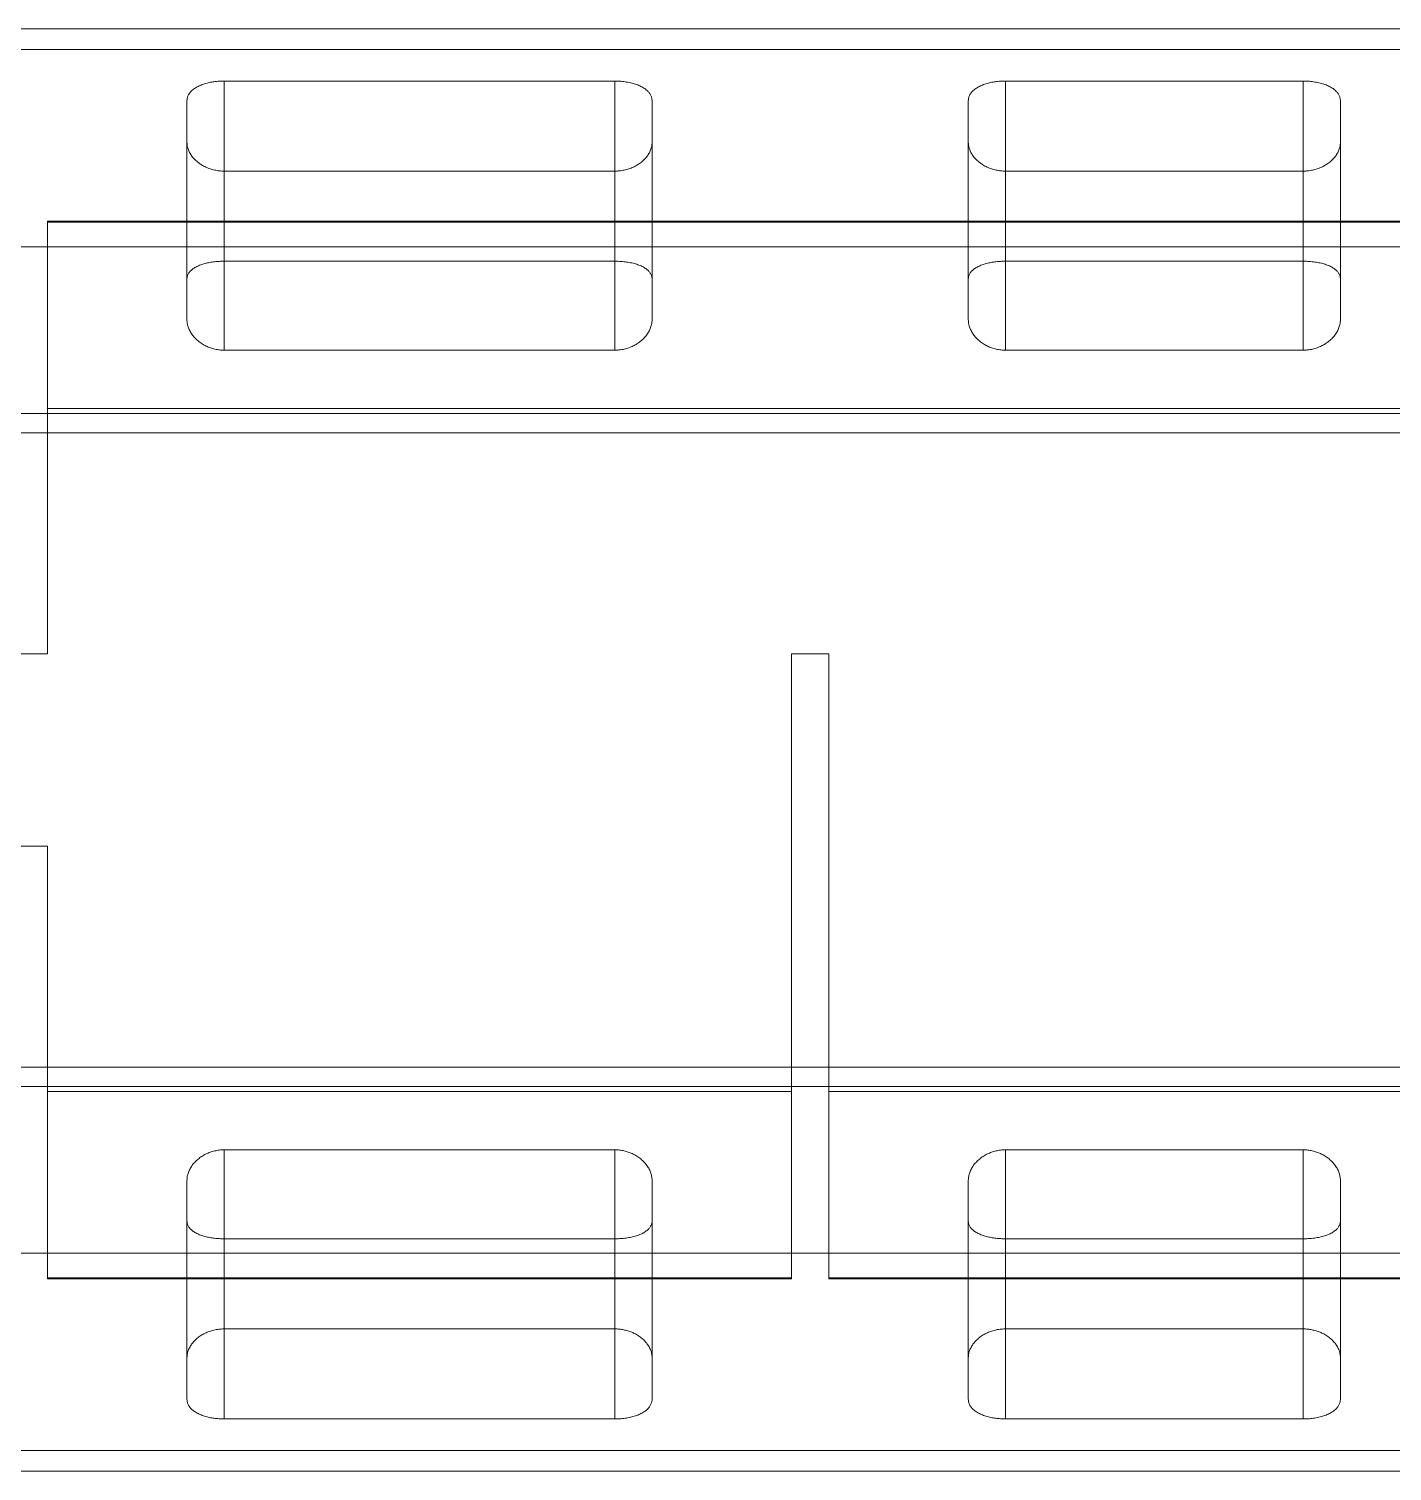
# Model space of a CAD drawing. Header units: millimetres. Extents: x 2680 to 2954, y 1171 to 1387.
# Drawn here: x 2750.3 to 2797.5, y 1336.5 to 1386.5 of the extents above; entities that cross this region are included whole.
import ezdxf

# ---------------------------------------------------------------- set-up
doc = ezdxf.new("R2010")
doc.units = ezdxf.units.MM

msp = doc.modelspace()

# ---------------------------------------------------------------- linework, layer by layer
at = {"color": 7, "linetype": 'Continuous', "lineweight": 15, "extrusion": (-0.253745, -3.38569e-15, 0.967271)}
for p, q in [((2820.574, 1386.537, 37.925), (2704.501, 1386.537, 7.476)), ((2820.574, 1385.816, 37.925), (2704.501, 1385.816, 7.476)), ((2757.056, 1384.727, 21.263), (2770.598, 1384.727, 24.815)), ((2757.056, 1384.727, 21.263), (2757.056, 1378.481, 21.263)), ((2770.598, 1384.727, 24.815), (2770.598, 1378.481, 24.815)), ((2784.14, 1384.727, 28.367), (2794.458, 1384.727, 31.074)), ((2784.14, 1384.727, 28.367), (2784.14, 1378.481, 28.367)), ((2794.458, 1384.727, 31.074), (2794.458, 1378.481, 31.074)), ((2755.767, 1382.6, 20.924), (2755.767, 1384.046, 20.924)), ((2755.767, 1384.046, 20.924), (2755.767, 1377.867, 20.924)), ((2771.888, 1384.046, 25.153), (2771.888, 1382.6, 25.153)), ((2771.888, 1384.046, 25.153), (2771.888, 1377.867, 25.153)), ((2782.85, 1382.6, 28.029), (2782.85, 1384.046, 28.029)), ((2782.85, 1384.046, 28.029), (2782.85, 1377.867, 28.029)), ((2795.747, 1384.046, 31.412), (2795.747, 1382.6, 31.412)), ((2795.747, 1384.046, 31.412), (2795.747, 1377.867, 31.412)), ((2755.767, 1382.6, 20.924), (2755.767, 1376.447, 20.924)), ((2771.888, 1382.6, 25.153), (2771.888, 1376.447, 25.153)), ((2782.85, 1382.6, 28.029), (2782.85, 1376.447, 28.029)), ((2795.747, 1382.6, 31.412), (2795.747, 1376.447, 31.412)), ((2770.598, 1381.606, 24.815), (2757.056, 1381.606, 21.263)), ((2757.056, 1381.606, 21.263), (2757.056, 1375.397, 21.263)), ((2770.598, 1381.606, 24.815), (2770.598, 1375.397, 24.815)), ((2794.458, 1381.606, 31.074), (2784.14, 1381.606, 28.367)), ((2784.14, 1381.606, 28.367), (2784.14, 1375.397, 28.367)), ((2794.458, 1381.606, 31.074), (2794.458, 1375.397, 31.074)), ((2750.93, 1379.87, 19.656), (2750.93, 1379.837, 19.656)), ((2820.574, 1379.87, 37.925), (2750.93, 1379.87, 19.656)), ((2750.93, 1379.87, 19.656), (2750.93, 1373.373, 19.656)), ((2820.574, 1379.837, 37.925), (2750.93, 1379.837, 19.656)), ((2750.93, 1364.87, 19.656), (2750.93, 1379.837, 19.656)), ((2820.574, 1378.977, 37.925), (2704.501, 1378.977, 7.476)), ((2757.056, 1378.481, 21.263), (2770.598, 1378.481, 24.815)), ((2784.14, 1378.481, 28.367), (2794.458, 1378.481, 31.074)), ((2755.767, 1376.447, 20.924), (2755.767, 1377.867, 20.924)), ((2771.888, 1377.867, 25.153), (2771.888, 1376.447, 25.153)), ((2782.85, 1376.447, 28.029), (2782.85, 1377.867, 28.029)), ((2795.747, 1377.867, 31.412), (2795.747, 1376.447, 31.412)), ((2770.598, 1375.397, 24.815), (2757.056, 1375.397, 21.263)), ((2794.458, 1375.397, 31.074), (2784.14, 1375.397, 28.367)), ((2820.574, 1373.203, 37.925), (2704.501, 1373.203, 7.476)), ((2750.93, 1364.87, 19.656), (2750.93, 1373.373, 19.656)), ((2820.574, 1373.373, 37.925), (2750.93, 1373.373, 19.656)), ((2820.574, 1372.537, 37.925), (2704.501, 1372.537, 7.476)), ((2704.501, 1364.87, 7.476), (2750.93, 1364.87, 19.656)), ((2749.318, 1364.87, 19.233), (2750.93, 1364.87, 19.656)), ((2778.014, 1364.87, 26.76), (2776.724, 1364.87, 26.422)), ((2776.724, 1364.87, 26.422), (2776.724, 1349.7, 26.422)), ((2776.724, 1364.87, 26.422), (2776.724, 1343.237, 26.422)), ((2778.014, 1349.7, 26.76), (2778.014, 1364.87, 26.76)), ((2778.014, 1343.237, 26.76), (2778.014, 1364.87, 26.76)), ((2750.93, 1358.203, 19.656), (2704.501, 1358.203, 7.476)), ((2750.93, 1358.203, 19.656), (2749.318, 1358.203, 19.233)), ((2750.93, 1349.7, 19.656), (2750.93, 1358.203, 19.656)), ((2750.93, 1343.237, 19.656), (2750.93, 1358.203, 19.656)), ((2820.574, 1350.537, 37.925), (2704.501, 1350.537, 7.476)), ((2820.574, 1349.87, 37.925), (2704.501, 1349.87, 7.476)), ((2776.724, 1349.7, 26.422), (2750.93, 1349.7, 19.656)), ((2750.93, 1349.7, 19.656), (2750.93, 1343.203, 19.656)), ((2776.724, 1343.203, 26.422), (2776.724, 1349.7, 26.422)), ((2820.574, 1349.7, 37.925), (2778.014, 1349.7, 26.76)), ((2778.014, 1349.7, 26.76), (2778.014, 1343.203, 26.76)), ((2770.598, 1347.676, 24.815), (2757.056, 1347.676, 21.263)), ((2757.056, 1341.467, 21.263), (2757.056, 1347.676, 21.263)), ((2770.598, 1341.467, 24.815), (2770.598, 1347.676, 24.815)), ((2794.458, 1347.676, 31.074), (2784.14, 1347.676, 28.367)), ((2784.14, 1341.467, 28.367), (2784.14, 1347.676, 28.367)), ((2794.458, 1341.467, 31.074), (2794.458, 1347.676, 31.074)), ((2755.767, 1346.626, 20.924), (2755.767, 1345.207, 20.924)), ((2755.767, 1340.473, 20.924), (2755.767, 1346.626, 20.924)), ((2771.888, 1345.207, 25.153), (2771.888, 1346.626, 25.153)), ((2771.888, 1340.473, 25.153), (2771.888, 1346.626, 25.153)), ((2782.85, 1346.626, 28.029), (2782.85, 1345.207, 28.029)), ((2782.85, 1340.473, 28.029), (2782.85, 1346.626, 28.029)), ((2795.747, 1345.207, 31.412), (2795.747, 1346.626, 31.412)), ((2795.747, 1340.473, 31.412), (2795.747, 1346.626, 31.412)), ((2755.767, 1339.027, 20.924), (2755.767, 1345.207, 20.924)), ((2771.888, 1339.027, 25.153), (2771.888, 1345.207, 25.153)), ((2782.85, 1339.027, 28.029), (2782.85, 1345.207, 28.029)), ((2795.747, 1339.027, 31.412), (2795.747, 1345.207, 31.412)), ((2757.056, 1344.592, 21.263), (2770.598, 1344.592, 24.815)), ((2757.056, 1338.347, 21.263), (2757.056, 1344.592, 21.263)), ((2770.598, 1338.347, 24.815), (2770.598, 1344.592, 24.815)), ((2784.14, 1344.592, 28.367), (2794.458, 1344.592, 31.074)), ((2784.14, 1338.347, 28.367), (2784.14, 1344.592, 28.367)), ((2794.458, 1338.347, 31.074), (2794.458, 1344.592, 31.074)), ((2820.574, 1344.096, 37.925), (2704.501, 1344.096, 7.476)), ((2776.724, 1343.237, 26.422), (2750.93, 1343.237, 19.656)), ((2750.93, 1343.237, 19.656), (2750.93, 1343.203, 19.656)), ((2776.724, 1343.203, 26.422), (2750.93, 1343.203, 19.656)), ((2776.724, 1343.203, 26.422), (2776.724, 1343.237, 26.422)), ((2778.014, 1343.237, 26.76), (2778.014, 1343.203, 26.76)), ((2820.574, 1343.237, 37.925), (2778.014, 1343.237, 26.76)), ((2820.574, 1343.203, 37.925), (2778.014, 1343.203, 26.76)), ((2770.598, 1341.467, 24.815), (2757.056, 1341.467, 21.263)), ((2794.458, 1341.467, 31.074), (2784.14, 1341.467, 28.367)), ((2755.767, 1340.473, 20.924), (2755.767, 1339.027, 20.924)), ((2771.888, 1339.027, 25.153), (2771.888, 1340.473, 25.153)), ((2782.85, 1340.473, 28.029), (2782.85, 1339.027, 28.029)), ((2795.747, 1339.027, 31.412), (2795.747, 1340.473, 31.412)), ((2757.056, 1338.347, 21.263), (2770.598, 1338.347, 24.815)), ((2784.14, 1338.347, 28.367), (2794.458, 1338.347, 31.074)), ((2820.574, 1337.257, 37.925), (2704.501, 1337.257, 7.476)), ((2704.501, 1336.537, 7.476), (2820.574, 1336.537, 37.925))]:
    msp.add_line(p, q, dxfattribs=at)
at = {"color": 7, "linetype": 'Continuous', "lineweight": 15}
for points, knots in [([(2755.767, 1384.046, 20.924), (2755.767, 1384.064, 20.924), (2755.769, 1384.099, 20.925), (2755.78, 1384.152, 20.928), (2755.797, 1384.204, 20.932), (2755.822, 1384.255, 20.939), (2755.854, 1384.305, 20.947), (2755.893, 1384.353, 20.957), (2755.939, 1384.4, 20.97), (2755.993, 1384.444, 20.984), (2756.053, 1384.486, 20.999), (2756.118, 1384.524, 21.016), (2756.187, 1384.559, 21.035), (2756.259, 1384.59, 21.054), (2756.337, 1384.618, 21.074), (2756.418, 1384.644, 21.095), (2756.501, 1384.665, 21.117), (2756.583, 1384.683, 21.138), (2756.665, 1384.697, 21.16), (2756.749, 1384.709, 21.182), (2756.835, 1384.718, 21.204), (2756.915, 1384.723, 21.225), (2756.989, 1384.726, 21.245), (2757.034, 1384.726, 21.257), (2757.056, 1384.727, 21.263)], [0, 0, 0, 0, 0.050139, 0.100447, 0.150803, 0.201094, 0.251219, 0.301542, 0.352077, 0.402666, 0.453166, 0.50346, 0.549362, 0.595469, 0.641631, 0.687708, 0.733585, 0.774215, 0.81501, 0.855856, 0.89664, 0.93726, 0.96863, 1, 1, 1, 1]), ([(2770.598, 1384.727, 24.815), (2770.627, 1384.726, 24.822), (2770.684, 1384.726, 24.837), (2770.773, 1384.721, 24.861), (2770.865, 1384.714, 24.885), (2770.96, 1384.702, 24.91), (2771.053, 1384.686, 24.934), (2771.143, 1384.668, 24.958), (2771.23, 1384.646, 24.981), (2771.313, 1384.62, 25.002), (2771.391, 1384.592, 25.023), (2771.467, 1384.559, 25.043), (2771.538, 1384.524, 25.061), (2771.604, 1384.485, 25.079), (2771.663, 1384.443, 25.094), (2771.714, 1384.401, 25.108), (2771.756, 1384.359, 25.119), (2771.792, 1384.317, 25.128), (2771.821, 1384.274, 25.136), (2771.846, 1384.23, 25.142), (2771.865, 1384.185, 25.147), (2771.878, 1384.139, 25.151), (2771.886, 1384.093, 25.153), (2771.887, 1384.062, 25.153), (2771.888, 1384.046, 25.153)], [0, 0, 0, 0, 0.0396694, 0.0793387, 0.1249604, 0.1707387, 0.2165243, 0.262155, 0.3087448, 0.3554808, 0.4022285, 0.4488334, 0.498675, 0.5486653, 0.598669, 0.6485292, 0.6924044, 0.7364005, 0.7804454, 0.8244562, 0.8683446, 0.9122165, 0.9561258, 1, 1, 1, 1]), ([(2782.85, 1384.046, 28.029), (2782.851, 1384.064, 28.029), (2782.852, 1384.099, 28.03), (2782.863, 1384.152, 28.033), (2782.881, 1384.204, 28.037), (2782.906, 1384.255, 28.044), (2782.937, 1384.305, 28.052), (2782.976, 1384.353, 28.062), (2783.023, 1384.4, 28.074), (2783.076, 1384.444, 28.088), (2783.137, 1384.486, 28.104), (2783.202, 1384.524, 28.121), (2783.271, 1384.559, 28.139), (2783.343, 1384.59, 28.158), (2783.42, 1384.618, 28.179), (2783.502, 1384.644, 28.2), (2783.584, 1384.665, 28.222), (2783.667, 1384.683, 28.243), (2783.749, 1384.697, 28.265), (2783.833, 1384.709, 28.287), (2783.918, 1384.718, 28.309), (2783.998, 1384.723, 28.33), (2784.072, 1384.726, 28.35), (2784.117, 1384.726, 28.362), (2784.14, 1384.727, 28.367)], [0, 0, 0, 0, 0.050139, 0.100447, 0.150803, 0.201094, 0.251219, 0.301542, 0.352077, 0.402667, 0.453166, 0.50346, 0.549362, 0.595469, 0.641631, 0.687708, 0.733585, 0.774215, 0.81501, 0.855856, 0.89664, 0.93726, 0.96863, 1, 1, 1, 1]), ([(2794.458, 1384.727, 31.074), (2794.486, 1384.726, 31.082), (2794.543, 1384.726, 31.096), (2794.632, 1384.721, 31.12), (2794.725, 1384.714, 31.144), (2794.82, 1384.702, 31.169), (2794.912, 1384.686, 31.193), (2795.002, 1384.668, 31.217), (2795.089, 1384.646, 31.24), (2795.172, 1384.62, 31.262), (2795.251, 1384.592, 31.282), (2795.326, 1384.559, 31.302), (2795.397, 1384.524, 31.32), (2795.463, 1384.485, 31.338), (2795.523, 1384.443, 31.353), (2795.573, 1384.401, 31.367), (2795.616, 1384.359, 31.378), (2795.651, 1384.317, 31.387), (2795.681, 1384.274, 31.395), (2795.705, 1384.23, 31.401), (2795.724, 1384.185, 31.406), (2795.737, 1384.139, 31.41), (2795.746, 1384.093, 31.412), (2795.747, 1384.062, 31.412), (2795.747, 1384.046, 31.412)], [0, 0, 0, 0, 0.03967, 0.079339, 0.124961, 0.17074, 0.216525, 0.262156, 0.308745, 0.355481, 0.402229, 0.448834, 0.498676, 0.548665, 0.598669, 0.648529, 0.692405, 0.7364, 0.780446, 0.824456, 0.868345, 0.912217, 0.956126, 1, 1, 1, 1]), ([(2757.056, 1381.606, 21.263), (2757.029, 1381.606, 21.255), (2756.973, 1381.607, 21.241), (2756.891, 1381.614, 21.219), (2756.808, 1381.625, 21.198), (2756.727, 1381.64, 21.176), (2756.647, 1381.66, 21.155), (2756.57, 1381.683, 21.135), (2756.493, 1381.711, 21.115), (2756.417, 1381.744, 21.095), (2756.343, 1381.78, 21.076), (2756.274, 1381.82, 21.057), (2756.204, 1381.865, 21.039), (2756.137, 1381.916, 21.021), (2756.071, 1381.973, 21.004), (2756.012, 1382.032, 20.989), (2755.96, 1382.092, 20.975), (2755.915, 1382.153, 20.963), (2755.875, 1382.215, 20.953), (2755.842, 1382.278, 20.944), (2755.815, 1382.341, 20.937), (2755.794, 1382.405, 20.931), (2755.778, 1382.47, 20.927), (2755.768, 1382.535, 20.925), (2755.767, 1382.578, 20.924), (2755.767, 1382.6, 20.924)], [0, 0, 0, 0, 0.036434, 0.072931, 0.109368, 0.146856, 0.184458, 0.222074, 0.259582, 0.300587, 0.341697, 0.382825, 0.423854, 0.472585, 0.521437, 0.570308, 0.619064, 0.666305, 0.713665, 0.761073, 0.808449, 0.855703, 0.903789, 0.951914, 1, 1, 1, 1]), ([(2771.888, 1382.6, 25.153), (2771.887, 1382.578, 25.153), (2771.886, 1382.535, 25.153), (2771.876, 1382.47, 25.15), (2771.861, 1382.405, 25.146), (2771.839, 1382.34, 25.141), (2771.811, 1382.275, 25.133), (2771.778, 1382.212, 25.124), (2771.738, 1382.15, 25.114), (2771.693, 1382.09, 25.102), (2771.642, 1382.031, 25.089), (2771.584, 1381.974, 25.074), (2771.521, 1381.919, 25.057), (2771.457, 1381.871, 25.04), (2771.393, 1381.828, 25.024), (2771.331, 1381.791, 25.007), (2771.264, 1381.757, 24.99), (2771.195, 1381.725, 24.972), (2771.122, 1381.696, 24.952), (2771.045, 1381.671, 24.932), (2770.966, 1381.649, 24.911), (2770.884, 1381.632, 24.89), (2770.8, 1381.618, 24.868), (2770.724, 1381.61, 24.848), (2770.657, 1381.607, 24.83), (2770.618, 1381.606, 24.82), (2770.598, 1381.606, 24.815)], [0, 0, 0, 0, 0.047962, 0.096084, 0.144283, 0.19248, 0.240593, 0.288548, 0.335637, 0.382934, 0.430311, 0.477656, 0.524879, 0.571919, 0.609368, 0.64694, 0.684535, 0.722071, 0.759492, 0.797233, 0.835157, 0.873125, 0.911012, 0.948722, 0.974361, 1, 1, 1, 1]), ([(2784.14, 1381.606, 28.367), (2784.112, 1381.606, 28.36), (2784.057, 1381.607, 28.346), (2783.974, 1381.614, 28.324), (2783.892, 1381.625, 28.302), (2783.811, 1381.64, 28.281), (2783.731, 1381.66, 28.26), (2783.653, 1381.683, 28.24), (2783.576, 1381.711, 28.22), (2783.501, 1381.744, 28.2), (2783.427, 1381.78, 28.18), (2783.357, 1381.82, 28.162), (2783.288, 1381.865, 28.144), (2783.22, 1381.916, 28.126), (2783.155, 1381.973, 28.109), (2783.096, 1382.032, 28.093), (2783.044, 1382.092, 28.08), (2782.998, 1382.153, 28.068), (2782.959, 1382.215, 28.058), (2782.926, 1382.278, 28.049), (2782.899, 1382.341, 28.042), (2782.877, 1382.405, 28.036), (2782.862, 1382.47, 28.032), (2782.852, 1382.535, 28.03), (2782.851, 1382.578, 28.029), (2782.85, 1382.6, 28.029)], [0, 0, 0, 0, 0.036434, 0.07293, 0.109368, 0.146856, 0.184458, 0.222074, 0.259582, 0.300586, 0.341697, 0.382825, 0.423854, 0.472585, 0.521436, 0.570308, 0.619064, 0.666305, 0.713665, 0.761073, 0.808449, 0.855703, 0.903789, 0.951914, 1, 1, 1, 1]), ([(2795.747, 1382.6, 31.412), (2795.747, 1382.578, 31.412), (2795.745, 1382.535, 31.412), (2795.736, 1382.47, 31.409), (2795.72, 1382.405, 31.405), (2795.698, 1382.34, 31.4), (2795.671, 1382.275, 31.392), (2795.637, 1382.212, 31.383), (2795.598, 1382.15, 31.373), (2795.552, 1382.09, 31.361), (2795.501, 1382.031, 31.348), (2795.444, 1381.974, 31.333), (2795.381, 1381.919, 31.316), (2795.317, 1381.871, 31.299), (2795.253, 1381.828, 31.283), (2795.19, 1381.791, 31.266), (2795.124, 1381.757, 31.249), (2795.054, 1381.725, 31.231), (2794.981, 1381.696, 31.211), (2794.905, 1381.671, 31.191), (2794.825, 1381.649, 31.171), (2794.743, 1381.632, 31.149), (2794.659, 1381.618, 31.127), (2794.583, 1381.61, 31.107), (2794.516, 1381.607, 31.089), (2794.477, 1381.606, 31.079), (2794.458, 1381.606, 31.074)], [0, 0, 0, 0, 0.0479619, 0.0960836, 0.1442834, 0.1924793, 0.2405924, 0.288548, 0.3356373, 0.3829339, 0.430311, 0.4776554, 0.5248787, 0.571918, 0.6093677, 0.6469398, 0.684535, 0.7220713, 0.7594907, 0.7972318, 0.8351571, 0.8731242, 0.9110123, 0.9487214, 0.9743603, 1, 1, 1, 1]), ([(2755.767, 1377.867, 20.924), (2755.767, 1377.883, 20.924), (2755.769, 1377.915, 20.925), (2755.779, 1377.963, 20.928), (2755.796, 1378.011, 20.932), (2755.82, 1378.056, 20.938), (2755.85, 1378.101, 20.946), (2755.888, 1378.144, 20.956), (2755.933, 1378.185, 20.968), (2755.984, 1378.225, 20.981), (2756.042, 1378.262, 20.996), (2756.104, 1378.296, 21.013), (2756.171, 1378.327, 21.03), (2756.241, 1378.354, 21.049), (2756.316, 1378.38, 21.068), (2756.395, 1378.402, 21.089), (2756.475, 1378.422, 21.11), (2756.556, 1378.438, 21.131), (2756.637, 1378.451, 21.153), (2756.72, 1378.462, 21.174), (2756.805, 1378.471, 21.197), (2756.89, 1378.477, 21.219), (2756.974, 1378.48, 21.241), (2757.029, 1378.481, 21.255), (2757.056, 1378.481, 21.263)], [0, 0, 0, 0, 0.0488575, 0.0978793, 0.146948, 0.1959532, 0.2447969, 0.2938166, 0.3430378, 0.3923125, 0.4415047, 0.4905009, 0.5357084, 0.5811065, 0.6265587, 0.6719356, 0.7171246, 0.7580982, 0.7992319, 0.8404158, 0.8815411, 0.9225073, 0.9612537, 1, 1, 1, 1]), ([(2770.598, 1378.481, 24.815), (2770.625, 1378.481, 24.822), (2770.679, 1378.48, 24.836), (2770.765, 1378.477, 24.859), (2770.858, 1378.47, 24.883), (2770.955, 1378.46, 24.909), (2771.05, 1378.446, 24.934), (2771.142, 1378.43, 24.958), (2771.231, 1378.41, 24.981), (2771.316, 1378.387, 25.003), (2771.396, 1378.361, 25.024), (2771.473, 1378.332, 25.044), (2771.544, 1378.299, 25.063), (2771.61, 1378.263, 25.081), (2771.67, 1378.225, 25.096), (2771.72, 1378.187, 25.109), (2771.762, 1378.148, 25.12), (2771.796, 1378.11, 25.129), (2771.825, 1378.071, 25.137), (2771.849, 1378.031, 25.143), (2771.867, 1377.99, 25.148), (2771.879, 1377.949, 25.151), (2771.886, 1377.908, 25.153), (2771.887, 1377.88, 25.153), (2771.888, 1377.867, 25.153)], [0, 0, 0, 0, 0.037725, 0.075451, 0.122579, 0.169871, 0.217169, 0.264304, 0.312108, 0.360067, 0.408035, 0.455851, 0.506145, 0.556594, 0.607055, 0.657366, 0.700834, 0.744426, 0.788066, 0.831672, 0.875153, 0.916757, 0.958394, 1, 1, 1, 1]), ([(2782.85, 1377.867, 28.029), (2782.851, 1377.883, 28.029), (2782.852, 1377.915, 28.03), (2782.863, 1377.963, 28.032), (2782.88, 1378.011, 28.037), (2782.903, 1378.056, 28.043), (2782.934, 1378.101, 28.051), (2782.972, 1378.144, 28.061), (2783.016, 1378.185, 28.073), (2783.067, 1378.225, 28.086), (2783.125, 1378.262, 28.101), (2783.188, 1378.296, 28.118), (2783.254, 1378.327, 28.135), (2783.324, 1378.354, 28.153), (2783.399, 1378.38, 28.173), (2783.478, 1378.402, 28.194), (2783.558, 1378.422, 28.215), (2783.64, 1378.438, 28.236), (2783.721, 1378.451, 28.257), (2783.804, 1378.462, 28.279), (2783.889, 1378.471, 28.302), (2783.974, 1378.477, 28.324), (2784.057, 1378.48, 28.346), (2784.112, 1378.481, 28.36), (2784.14, 1378.481, 28.367)], [0, 0, 0, 0, 0.048857, 0.097879, 0.146948, 0.195953, 0.244797, 0.293817, 0.343038, 0.392313, 0.441505, 0.490501, 0.535709, 0.581107, 0.626559, 0.671936, 0.717125, 0.758098, 0.799232, 0.840416, 0.881541, 0.922508, 0.961254, 1, 1, 1, 1]), ([(2794.458, 1378.481, 31.074), (2794.484, 1378.481, 31.081), (2794.538, 1378.48, 31.095), (2794.625, 1378.477, 31.118), (2794.717, 1378.47, 31.142), (2794.815, 1378.46, 31.168), (2794.91, 1378.446, 31.193), (2795.002, 1378.43, 31.217), (2795.091, 1378.41, 31.24), (2795.176, 1378.387, 31.262), (2795.256, 1378.361, 31.283), (2795.332, 1378.332, 31.303), (2795.404, 1378.299, 31.322), (2795.47, 1378.263, 31.34), (2795.529, 1378.225, 31.355), (2795.58, 1378.187, 31.368), (2795.621, 1378.148, 31.379), (2795.656, 1378.11, 31.388), (2795.685, 1378.071, 31.396), (2795.708, 1378.031, 31.402), (2795.726, 1377.99, 31.407), (2795.738, 1377.949, 31.41), (2795.746, 1377.908, 31.412), (2795.747, 1377.88, 31.412), (2795.747, 1377.867, 31.412)], [0, 0, 0, 0, 0.037726, 0.075451, 0.122579, 0.169871, 0.217169, 0.264305, 0.312108, 0.360067, 0.408035, 0.455852, 0.506146, 0.556595, 0.607056, 0.657366, 0.700835, 0.744426, 0.788066, 0.831672, 0.875153, 0.916757, 0.958395, 1, 1, 1, 1]), ([(2757.056, 1375.397, 21.263), (2757.029, 1375.397, 21.255), (2756.975, 1375.398, 21.241), (2756.894, 1375.405, 21.22), (2756.814, 1375.417, 21.199), (2756.734, 1375.433, 21.178), (2756.657, 1375.453, 21.158), (2756.58, 1375.477, 21.138), (2756.505, 1375.506, 21.118), (2756.432, 1375.539, 21.099), (2756.362, 1375.575, 21.08), (2756.291, 1375.617, 21.062), (2756.222, 1375.664, 21.044), (2756.154, 1375.717, 21.026), (2756.091, 1375.772, 21.009), (2756.034, 1375.83, 20.994), (2755.983, 1375.889, 20.981), (2755.936, 1375.95, 20.969), (2755.895, 1376.013, 20.958), (2755.86, 1376.077, 20.949), (2755.83, 1376.141, 20.941), (2755.806, 1376.205, 20.935), (2755.788, 1376.267, 20.93), (2755.776, 1376.327, 20.927), (2755.768, 1376.388, 20.925), (2755.767, 1376.428, 20.924), (2755.767, 1376.447, 20.924)], [0, 0, 0, 0, 0.035228, 0.070456, 0.106287, 0.142231, 0.178189, 0.214038, 0.252356, 0.290771, 0.329205, 0.367546, 0.413062, 0.458723, 0.50446, 0.55017, 0.595728, 0.642009, 0.688399, 0.734834, 0.781239, 0.827532, 0.870622, 0.913767, 0.956911, 1, 1, 1, 1]), ([(2771.888, 1376.447, 25.153), (2771.887, 1376.426, 25.153), (2771.886, 1376.382, 25.153), (2771.877, 1376.315, 25.15), (2771.861, 1376.248, 25.146), (2771.84, 1376.182, 25.141), (2771.813, 1376.115, 25.134), (2771.78, 1376.049, 25.125), (2771.741, 1375.984, 25.115), (2771.696, 1375.92, 25.103), (2771.645, 1375.857, 25.09), (2771.587, 1375.795, 25.074), (2771.524, 1375.736, 25.058), (2771.46, 1375.684, 25.041), (2771.396, 1375.639, 25.024), (2771.334, 1375.599, 25.008), (2771.269, 1375.562, 24.991), (2771.2, 1375.528, 24.973), (2771.126, 1375.497, 24.954), (2771.049, 1375.468, 24.933), (2770.967, 1375.444, 24.912), (2770.882, 1375.424, 24.889), (2770.802, 1375.411, 24.869), (2770.73, 1375.403, 24.849), (2770.664, 1375.398, 24.832), (2770.62, 1375.397, 24.821), (2770.598, 1375.397, 24.815)], [0, 0, 0, 0, 0.047388, 0.094926, 0.142537, 0.190148, 0.237682, 0.285068, 0.332859, 0.380856, 0.428933, 0.476976, 0.524898, 0.572637, 0.609794, 0.647069, 0.684364, 0.7216, 0.758724, 0.797543, 0.836493, 0.875423, 0.914215, 0.9428, 0.971416, 1, 1, 1, 1]), ([(2784.14, 1375.397, 28.367), (2784.113, 1375.397, 28.36), (2784.059, 1375.398, 28.346), (2783.978, 1375.405, 28.325), (2783.897, 1375.417, 28.304), (2783.818, 1375.433, 28.283), (2783.74, 1375.453, 28.263), (2783.664, 1375.477, 28.243), (2783.589, 1375.506, 28.223), (2783.515, 1375.539, 28.204), (2783.445, 1375.575, 28.185), (2783.375, 1375.617, 28.167), (2783.306, 1375.664, 28.149), (2783.238, 1375.717, 28.131), (2783.175, 1375.772, 28.114), (2783.118, 1375.83, 28.099), (2783.066, 1375.889, 28.086), (2783.02, 1375.95, 28.074), (2782.979, 1376.013, 28.063), (2782.943, 1376.077, 28.054), (2782.913, 1376.141, 28.046), (2782.89, 1376.205, 28.039), (2782.872, 1376.267, 28.035), (2782.86, 1376.327, 28.032), (2782.852, 1376.388, 28.029), (2782.851, 1376.428, 28.029), (2782.85, 1376.447, 28.029)], [0, 0, 0, 0, 0.035227, 0.070456, 0.106287, 0.142231, 0.178188, 0.214038, 0.252356, 0.290771, 0.329204, 0.367546, 0.413062, 0.458723, 0.50446, 0.55017, 0.595728, 0.642009, 0.688399, 0.734834, 0.781239, 0.827532, 0.870622, 0.913767, 0.956911, 1, 1, 1, 1]), ([(2795.747, 1376.447, 31.412), (2795.747, 1376.426, 31.412), (2795.745, 1376.382, 31.412), (2795.736, 1376.315, 31.409), (2795.721, 1376.248, 31.405), (2795.7, 1376.182, 31.4), (2795.673, 1376.115, 31.393), (2795.64, 1376.049, 31.384), (2795.601, 1375.984, 31.374), (2795.555, 1375.92, 31.362), (2795.504, 1375.857, 31.349), (2795.447, 1375.795, 31.333), (2795.383, 1375.736, 31.317), (2795.319, 1375.684, 31.3), (2795.255, 1375.639, 31.283), (2795.193, 1375.599, 31.267), (2795.128, 1375.562, 31.25), (2795.059, 1375.528, 31.232), (2794.986, 1375.497, 31.213), (2794.908, 1375.468, 31.192), (2794.826, 1375.444, 31.171), (2794.741, 1375.424, 31.148), (2794.662, 1375.411, 31.128), (2794.589, 1375.403, 31.109), (2794.523, 1375.398, 31.091), (2794.479, 1375.397, 31.08), (2794.458, 1375.397, 31.074)], [0, 0, 0, 0, 0.047388, 0.094926, 0.142537, 0.190147, 0.237681, 0.285068, 0.332858, 0.380856, 0.428933, 0.476976, 0.524898, 0.572637, 0.609793, 0.647069, 0.684364, 0.7216, 0.758724, 0.797542, 0.836492, 0.875423, 0.914214, 0.942799, 0.971416, 1, 1, 1, 1]), ([(2757.056, 1347.676, 21.263), (2757.028, 1347.676, 21.255), (2756.972, 1347.675, 21.24), (2756.887, 1347.667, 21.218), (2756.804, 1347.655, 21.196), (2756.724, 1347.638, 21.175), (2756.645, 1347.617, 21.155), (2756.57, 1347.592, 21.135), (2756.497, 1347.564, 21.116), (2756.424, 1347.531, 21.097), (2756.352, 1347.493, 21.078), (2756.282, 1347.45, 21.059), (2756.216, 1347.405, 21.042), (2756.155, 1347.357, 21.026), (2756.093, 1347.303, 21.01), (2756.032, 1347.242, 20.994), (2755.974, 1347.174, 20.979), (2755.923, 1347.104, 20.965), (2755.879, 1347.032, 20.954), (2755.843, 1346.962, 20.944), (2755.815, 1346.893, 20.937), (2755.793, 1346.826, 20.931), (2755.778, 1346.759, 20.927), (2755.768, 1346.692, 20.925), (2755.767, 1346.648, 20.924), (2755.767, 1346.626, 20.924)], [0, 0, 0, 0, 0.036711, 0.073556, 0.11041, 0.147134, 0.183561, 0.220089, 0.256633, 0.293082, 0.334294, 0.375637, 0.41705, 0.458441, 0.499693, 0.551794, 0.604066, 0.656416, 0.708728, 0.760863, 0.808615, 0.85648, 0.904384, 0.952248, 1, 1, 1, 1]), ([(2771.888, 1346.626, 25.153), (2771.887, 1346.649, 25.153), (2771.886, 1346.696, 25.153), (2771.875, 1346.767, 25.15), (2771.858, 1346.836, 25.146), (2771.836, 1346.904, 25.14), (2771.808, 1346.97, 25.132), (2771.774, 1347.036, 25.123), (2771.734, 1347.1, 25.113), (2771.688, 1347.164, 25.101), (2771.638, 1347.224, 25.088), (2771.584, 1347.281, 25.074), (2771.526, 1347.335, 25.059), (2771.464, 1347.386, 25.042), (2771.396, 1347.435, 25.024), (2771.328, 1347.478, 25.007), (2771.262, 1347.514, 24.989), (2771.198, 1347.546, 24.972), (2771.131, 1347.574, 24.955), (2771.062, 1347.6, 24.937), (2770.99, 1347.623, 24.918), (2770.915, 1347.641, 24.898), (2770.839, 1347.657, 24.878), (2770.76, 1347.668, 24.857), (2770.681, 1347.674, 24.837), (2770.627, 1347.676, 24.822), (2770.599, 1347.676, 24.815), (2770.598, 1347.676, 24.815)], [0, 0, 0, 0, 0.05059, 0.101226, 0.151817, 0.199002, 0.24635, 0.293769, 0.341173, 0.388488, 0.435651, 0.479173, 0.522835, 0.566522, 0.610138, 0.65362, 0.687927, 0.722347, 0.756787, 0.791173, 0.825451, 0.860007, 0.894726, 0.929488, 0.964183, 0.998718, 1, 1, 1, 1]), ([(2784.14, 1347.676, 28.367), (2784.112, 1347.676, 28.36), (2784.055, 1347.675, 28.345), (2783.971, 1347.667, 28.323), (2783.888, 1347.655, 28.301), (2783.807, 1347.638, 28.28), (2783.729, 1347.617, 28.26), (2783.653, 1347.592, 28.24), (2783.58, 1347.564, 28.221), (2783.508, 1347.531, 28.202), (2783.436, 1347.493, 28.183), (2783.366, 1347.45, 28.164), (2783.3, 1347.405, 28.147), (2783.238, 1347.357, 28.131), (2783.176, 1347.303, 28.115), (2783.116, 1347.242, 28.099), (2783.057, 1347.174, 28.083), (2783.006, 1347.104, 28.07), (2782.962, 1347.032, 28.058), (2782.927, 1346.962, 28.049), (2782.898, 1346.893, 28.042), (2782.877, 1346.826, 28.036), (2782.862, 1346.759, 28.032), (2782.852, 1346.692, 28.03), (2782.851, 1346.648, 28.029), (2782.85, 1346.626, 28.029)], [0, 0, 0, 0, 0.03671, 0.073556, 0.11041, 0.147134, 0.183561, 0.220088, 0.256633, 0.293082, 0.334294, 0.375637, 0.41705, 0.458441, 0.499693, 0.551794, 0.604066, 0.656416, 0.708728, 0.760863, 0.808615, 0.85648, 0.904384, 0.952248, 1, 1, 1, 1]), ([(2795.747, 1346.626, 31.412), (2795.747, 1346.649, 31.412), (2795.745, 1346.696, 31.412), (2795.734, 1346.767, 31.409), (2795.718, 1346.836, 31.405), (2795.695, 1346.904, 31.399), (2795.667, 1346.97, 31.391), (2795.633, 1347.036, 31.382), (2795.593, 1347.1, 31.372), (2795.548, 1347.164, 31.36), (2795.498, 1347.224, 31.347), (2795.444, 1347.281, 31.333), (2795.386, 1347.335, 31.318), (2795.323, 1347.386, 31.301), (2795.255, 1347.435, 31.283), (2795.188, 1347.478, 31.266), (2795.121, 1347.514, 31.248), (2795.057, 1347.546, 31.231), (2794.991, 1347.574, 31.214), (2794.921, 1347.6, 31.196), (2794.849, 1347.623, 31.177), (2794.775, 1347.641, 31.157), (2794.698, 1347.657, 31.137), (2794.62, 1347.668, 31.117), (2794.54, 1347.674, 31.096), (2794.486, 1347.676, 31.082), (2794.459, 1347.676, 31.074), (2794.458, 1347.676, 31.074)], [0, 0, 0, 0, 0.05059, 0.101226, 0.151817, 0.199002, 0.24635, 0.293769, 0.341173, 0.388488, 0.435651, 0.479173, 0.522834, 0.566521, 0.610138, 0.653619, 0.687926, 0.722346, 0.756787, 0.791172, 0.825451, 0.860006, 0.894725, 0.929487, 0.964183, 0.998718, 1, 1, 1, 1]), ([(2755.767, 1345.207, 20.924), (2755.767, 1345.19, 20.924), (2755.769, 1345.158, 20.925), (2755.779, 1345.11, 20.928), (2755.796, 1345.063, 20.932), (2755.82, 1345.017, 20.938), (2755.85, 1344.972, 20.946), (2755.888, 1344.929, 20.956), (2755.933, 1344.888, 20.968), (2755.984, 1344.849, 20.981), (2756.042, 1344.811, 20.996), (2756.104, 1344.777, 21.013), (2756.171, 1344.747, 21.03), (2756.241, 1344.719, 21.049), (2756.316, 1344.694, 21.068), (2756.395, 1344.671, 21.089), (2756.475, 1344.652, 21.11), (2756.556, 1344.635, 21.131), (2756.637, 1344.622, 21.153), (2756.72, 1344.611, 21.174), (2756.805, 1344.602, 21.197), (2756.89, 1344.597, 21.219), (2756.974, 1344.593, 21.241), (2757.029, 1344.592, 21.255), (2757.056, 1344.592, 21.263)], [0, 0, 0, 0, 0.0488575, 0.0978793, 0.146948, 0.1959532, 0.2447969, 0.2938166, 0.3430378, 0.3923125, 0.4415047, 0.4905009, 0.5357084, 0.5811065, 0.6265587, 0.6719356, 0.7171246, 0.7580982, 0.7992319, 0.8404158, 0.8815411, 0.9225073, 0.9612537, 1, 1, 1, 1]), ([(2770.598, 1344.592, 24.815), (2770.625, 1344.592, 24.822), (2770.68, 1344.593, 24.836), (2770.761, 1344.596, 24.858), (2770.848, 1344.602, 24.881), (2770.94, 1344.611, 24.905), (2771.035, 1344.624, 24.93), (2771.127, 1344.641, 24.954), (2771.217, 1344.66, 24.977), (2771.302, 1344.683, 25), (2771.384, 1344.708, 25.021), (2771.46, 1344.737, 25.041), (2771.533, 1344.768, 25.06), (2771.6, 1344.803, 25.078), (2771.661, 1344.842, 25.094), (2771.716, 1344.882, 25.108), (2771.761, 1344.923, 25.12), (2771.797, 1344.964, 25.13), (2771.826, 1345.004, 25.137), (2771.85, 1345.045, 25.143), (2771.868, 1345.087, 25.148), (2771.88, 1345.128, 25.151), (2771.887, 1345.168, 25.153), (2771.887, 1345.194, 25.153), (2771.888, 1345.207, 25.153)], [0, 0, 0, 0, 0.038331, 0.076707, 0.115038, 0.162147, 0.209418, 0.256694, 0.303812, 0.351992, 0.400327, 0.448671, 0.496865, 0.547888, 0.599068, 0.650259, 0.7013, 0.745568, 0.789962, 0.834406, 0.878814, 0.923094, 0.961547, 1, 1, 1, 1]), ([(2782.85, 1345.207, 28.029), (2782.851, 1345.19, 28.029), (2782.852, 1345.158, 28.03), (2782.863, 1345.11, 28.032), (2782.88, 1345.063, 28.037), (2782.903, 1345.017, 28.043), (2782.934, 1344.972, 28.051), (2782.972, 1344.929, 28.061), (2783.016, 1344.888, 28.073), (2783.067, 1344.849, 28.086), (2783.125, 1344.811, 28.101), (2783.188, 1344.777, 28.118), (2783.254, 1344.747, 28.135), (2783.324, 1344.719, 28.153), (2783.399, 1344.694, 28.173), (2783.478, 1344.671, 28.194), (2783.558, 1344.652, 28.215), (2783.64, 1344.635, 28.236), (2783.721, 1344.622, 28.257), (2783.804, 1344.611, 28.279), (2783.889, 1344.602, 28.302), (2783.974, 1344.597, 28.324), (2784.057, 1344.593, 28.346), (2784.112, 1344.592, 28.36), (2784.14, 1344.592, 28.367)], [0, 0, 0, 0, 0.048857, 0.097879, 0.146948, 0.195953, 0.244797, 0.293817, 0.343038, 0.392313, 0.441505, 0.490501, 0.535709, 0.581107, 0.626559, 0.671936, 0.717125, 0.758098, 0.799232, 0.840416, 0.881541, 0.922508, 0.961254, 1, 1, 1, 1]), ([(2794.458, 1344.592, 31.074), (2794.485, 1344.592, 31.081), (2794.539, 1344.593, 31.095), (2794.621, 1344.596, 31.117), (2794.707, 1344.602, 31.14), (2794.799, 1344.611, 31.164), (2794.894, 1344.624, 31.189), (2794.987, 1344.641, 31.213), (2795.076, 1344.66, 31.236), (2795.162, 1344.683, 31.259), (2795.243, 1344.708, 31.28), (2795.32, 1344.737, 31.3), (2795.392, 1344.768, 31.319), (2795.459, 1344.803, 31.337), (2795.52, 1344.842, 31.353), (2795.575, 1344.882, 31.367), (2795.62, 1344.923, 31.379), (2795.657, 1344.964, 31.389), (2795.686, 1345.004, 31.396), (2795.709, 1345.045, 31.402), (2795.727, 1345.087, 31.407), (2795.739, 1345.128, 31.41), (2795.746, 1345.168, 31.412), (2795.747, 1345.194, 31.412), (2795.747, 1345.207, 31.412)], [0, 0, 0, 0, 0.038331, 0.076708, 0.115039, 0.162148, 0.209418, 0.256695, 0.303812, 0.351993, 0.400327, 0.448672, 0.496865, 0.547888, 0.599068, 0.65026, 0.701299, 0.745569, 0.789963, 0.834406, 0.878814, 0.923094, 0.961547, 1, 1, 1, 1]), ([(2757.056, 1341.467, 21.263), (2757.051, 1341.467, 21.261), (2757.017, 1341.467, 21.252), (2756.953, 1341.465, 21.236), (2756.867, 1341.456, 21.213), (2756.781, 1341.444, 21.19), (2756.698, 1341.426, 21.169), (2756.618, 1341.405, 21.147), (2756.54, 1341.38, 21.127), (2756.465, 1341.351, 21.108), (2756.391, 1341.317, 21.088), (2756.318, 1341.279, 21.069), (2756.246, 1341.236, 21.05), (2756.18, 1341.19, 21.033), (2756.119, 1341.142, 21.017), (2756.063, 1341.093, 21.002), (2756.013, 1341.042, 20.989), (2755.967, 1340.99, 20.977), (2755.927, 1340.937, 20.966), (2755.888, 1340.879, 20.956), (2755.853, 1340.817, 20.947), (2755.822, 1340.75, 20.939), (2755.798, 1340.682, 20.932), (2755.78, 1340.614, 20.928), (2755.769, 1340.544, 20.925), (2755.767, 1340.498, 20.924), (2755.767, 1340.473, 20.924)], [0, 0, 0, 0, 0.006838, 0.045145, 0.083592, 0.122049, 0.16037, 0.198491, 0.23672, 0.274965, 0.313108, 0.356342, 0.399684, 0.443045, 0.486305, 0.527964, 0.569719, 0.611518, 0.653295, 0.694971, 0.745057, 0.795279, 0.845552, 0.895783, 0.945877, 1, 1, 1, 1]), ([(2771.888, 1340.473, 25.153), (2771.887, 1340.497, 25.153), (2771.886, 1340.546, 25.153), (2771.873, 1340.619, 25.15), (2771.855, 1340.688, 25.145), (2771.831, 1340.755, 25.138), (2771.801, 1340.818, 25.131), (2771.766, 1340.88, 25.121), (2771.725, 1340.941, 25.111), (2771.678, 1341.001, 25.098), (2771.627, 1341.057, 25.085), (2771.573, 1341.11, 25.071), (2771.515, 1341.159, 25.055), (2771.452, 1341.207, 25.039), (2771.384, 1341.251, 25.021), (2771.317, 1341.29, 25.003), (2771.25, 1341.324, 24.986), (2771.185, 1341.353, 24.969), (2771.116, 1341.379, 24.951), (2771.046, 1341.402, 24.932), (2770.974, 1341.422, 24.914), (2770.901, 1341.438, 24.894), (2770.827, 1341.451, 24.875), (2770.751, 1341.46, 24.855), (2770.675, 1341.466, 24.835), (2770.624, 1341.467, 24.822), (2770.598, 1341.467, 24.815)], [0, 0, 0, 0, 0.0537348, 0.1075246, 0.1612597, 0.2082565, 0.2554244, 0.3026651, 0.3498891, 0.3970185, 0.4439899, 0.4866879, 0.5295259, 0.5723893, 0.6151859, 0.6578483, 0.6925631, 0.727394, 0.7622484, 0.7970491, 0.8317387, 0.8653055, 0.8990116, 0.9327562, 0.9664466, 1, 1, 1, 1]), ([(2784.14, 1341.467, 28.367), (2784.135, 1341.467, 28.366), (2784.1, 1341.467, 28.357), (2784.037, 1341.465, 28.34), (2783.95, 1341.456, 28.318), (2783.865, 1341.444, 28.295), (2783.782, 1341.426, 28.273), (2783.701, 1341.405, 28.252), (2783.624, 1341.38, 28.232), (2783.549, 1341.351, 28.212), (2783.475, 1341.317, 28.193), (2783.401, 1341.279, 28.174), (2783.33, 1341.236, 28.155), (2783.263, 1341.19, 28.137), (2783.202, 1341.142, 28.121), (2783.147, 1341.093, 28.107), (2783.097, 1341.042, 28.094), (2783.051, 1340.99, 28.082), (2783.01, 1340.937, 28.071), (2782.972, 1340.879, 28.061), (2782.936, 1340.817, 28.052), (2782.905, 1340.75, 28.044), (2782.881, 1340.682, 28.037), (2782.864, 1340.614, 28.033), (2782.852, 1340.544, 28.03), (2782.851, 1340.498, 28.029), (2782.85, 1340.473, 28.029)], [0, 0, 0, 0, 0.006837, 0.045145, 0.083592, 0.122049, 0.16037, 0.198491, 0.23672, 0.274965, 0.313108, 0.356342, 0.399684, 0.443045, 0.486305, 0.527964, 0.569719, 0.611518, 0.653295, 0.694971, 0.745057, 0.795279, 0.845552, 0.895783, 0.945877, 1, 1, 1, 1]), ([(2795.747, 1340.473, 31.412), (2795.746, 1340.497, 31.412), (2795.745, 1340.546, 31.412), (2795.733, 1340.619, 31.409), (2795.714, 1340.688, 31.404), (2795.69, 1340.755, 31.397), (2795.661, 1340.818, 31.39), (2795.626, 1340.88, 31.38), (2795.585, 1340.941, 31.37), (2795.538, 1341.001, 31.357), (2795.487, 1341.057, 31.344), (2795.432, 1341.11, 31.33), (2795.374, 1341.159, 31.314), (2795.311, 1341.207, 31.298), (2795.244, 1341.251, 31.28), (2795.176, 1341.29, 31.263), (2795.109, 1341.324, 31.245), (2795.044, 1341.353, 31.228), (2794.976, 1341.379, 31.21), (2794.905, 1341.402, 31.192), (2794.833, 1341.422, 31.173), (2794.76, 1341.438, 31.153), (2794.686, 1341.451, 31.134), (2794.61, 1341.46, 31.114), (2794.534, 1341.466, 31.094), (2794.483, 1341.467, 31.081), (2794.458, 1341.467, 31.074)], [0, 0, 0, 0, 0.053735, 0.107525, 0.16126, 0.208256, 0.255424, 0.302665, 0.349889, 0.397018, 0.44399, 0.486687, 0.529526, 0.572389, 0.615185, 0.657848, 0.692563, 0.727393, 0.762248, 0.797049, 0.831738, 0.865305, 0.899011, 0.932756, 0.966446, 1, 1, 1, 1]), ([(2755.767, 1339.027, 20.924), (2755.767, 1339.01, 20.924), (2755.769, 1338.974, 20.925), (2755.78, 1338.921, 20.928), (2755.797, 1338.869, 20.932), (2755.822, 1338.818, 20.939), (2755.854, 1338.768, 20.947), (2755.893, 1338.72, 20.957), (2755.939, 1338.674, 20.97), (2755.993, 1338.629, 20.984), (2756.053, 1338.587, 20.999), (2756.118, 1338.549, 21.016), (2756.187, 1338.514, 21.035), (2756.259, 1338.483, 21.054), (2756.337, 1338.455, 21.074), (2756.418, 1338.43, 21.095), (2756.501, 1338.408, 21.117), (2756.583, 1338.39, 21.138), (2756.665, 1338.376, 21.16), (2756.749, 1338.364, 21.182), (2756.835, 1338.356, 21.204), (2756.915, 1338.35, 21.225), (2756.989, 1338.347, 21.245), (2757.034, 1338.347, 21.257), (2757.056, 1338.347, 21.263)], [0, 0, 0, 0, 0.050139, 0.100447, 0.150803, 0.201094, 0.251219, 0.301542, 0.352077, 0.402666, 0.453166, 0.50346, 0.549362, 0.595469, 0.641631, 0.687708, 0.733585, 0.774215, 0.81501, 0.855856, 0.89664, 0.93726, 0.96863, 1, 1, 1, 1]), ([(2770.598, 1338.347, 24.815), (2770.628, 1338.347, 24.823), (2770.688, 1338.347, 24.838), (2770.776, 1338.352, 24.862), (2770.867, 1338.36, 24.886), (2770.959, 1338.371, 24.91), (2771.052, 1338.387, 24.934), (2771.141, 1338.405, 24.957), (2771.228, 1338.427, 24.98), (2771.311, 1338.453, 25.002), (2771.391, 1338.481, 25.023), (2771.465, 1338.513, 25.042), (2771.536, 1338.549, 25.061), (2771.602, 1338.587, 25.078), (2771.663, 1338.63, 25.094), (2771.717, 1338.675, 25.108), (2771.762, 1338.72, 25.12), (2771.798, 1338.765, 25.13), (2771.828, 1338.809, 25.137), (2771.851, 1338.855, 25.144), (2771.869, 1338.901, 25.148), (2771.88, 1338.946, 25.151), (2771.887, 1338.988, 25.153), (2771.888, 1339.014, 25.153), (2771.888, 1339.027, 25.153)], [0, 0, 0, 0, 0.04145, 0.082962, 0.124413, 0.170037, 0.215813, 0.261597, 0.307231, 0.354425, 0.401764, 0.449115, 0.496325, 0.547261, 0.598347, 0.649446, 0.700401, 0.745401, 0.790527, 0.835703, 0.880842, 0.925855, 0.962927, 1, 1, 1, 1]), ([(2782.85, 1339.027, 28.029), (2782.851, 1339.01, 28.029), (2782.852, 1338.974, 28.03), (2782.863, 1338.921, 28.033), (2782.881, 1338.869, 28.037), (2782.906, 1338.818, 28.044), (2782.937, 1338.768, 28.052), (2782.976, 1338.72, 28.062), (2783.023, 1338.674, 28.074), (2783.076, 1338.629, 28.088), (2783.137, 1338.587, 28.104), (2783.202, 1338.549, 28.121), (2783.271, 1338.514, 28.139), (2783.343, 1338.483, 28.158), (2783.42, 1338.455, 28.179), (2783.502, 1338.43, 28.2), (2783.584, 1338.408, 28.222), (2783.667, 1338.39, 28.243), (2783.749, 1338.376, 28.265), (2783.833, 1338.364, 28.287), (2783.918, 1338.356, 28.309), (2783.998, 1338.35, 28.33), (2784.072, 1338.347, 28.35), (2784.117, 1338.347, 28.362), (2784.14, 1338.347, 28.367)], [0, 0, 0, 0, 0.050139, 0.100447, 0.150803, 0.201094, 0.251219, 0.301542, 0.352077, 0.402667, 0.453166, 0.50346, 0.549362, 0.595469, 0.641631, 0.687708, 0.733585, 0.774215, 0.81501, 0.855856, 0.89664, 0.93726, 0.96863, 1, 1, 1, 1]), ([(2794.458, 1338.347, 31.074), (2794.487, 1338.347, 31.082), (2794.547, 1338.347, 31.097), (2794.636, 1338.352, 31.121), (2794.726, 1338.36, 31.145), (2794.818, 1338.371, 31.169), (2794.911, 1338.387, 31.193), (2795, 1338.405, 31.216), (2795.087, 1338.427, 31.239), (2795.171, 1338.453, 31.261), (2795.25, 1338.481, 31.282), (2795.325, 1338.513, 31.302), (2795.395, 1338.549, 31.32), (2795.461, 1338.587, 31.337), (2795.522, 1338.63, 31.353), (2795.576, 1338.675, 31.368), (2795.621, 1338.72, 31.379), (2795.658, 1338.765, 31.389), (2795.687, 1338.809, 31.397), (2795.71, 1338.855, 31.403), (2795.728, 1338.901, 31.407), (2795.74, 1338.946, 31.41), (2795.746, 1338.988, 31.412), (2795.747, 1339.014, 31.412), (2795.747, 1339.027, 31.412)], [0, 0, 0, 0, 0.041451, 0.082962, 0.124415, 0.170037, 0.215813, 0.261597, 0.307232, 0.354425, 0.401764, 0.449115, 0.496325, 0.547261, 0.598347, 0.649447, 0.700401, 0.745402, 0.790527, 0.835703, 0.880842, 0.925855, 0.962927, 1, 1, 1, 1])]:
    msp.add_open_spline(points, degree=3, knots=knots, dxfattribs=at)

doc.saveas('drawing.dxf')
